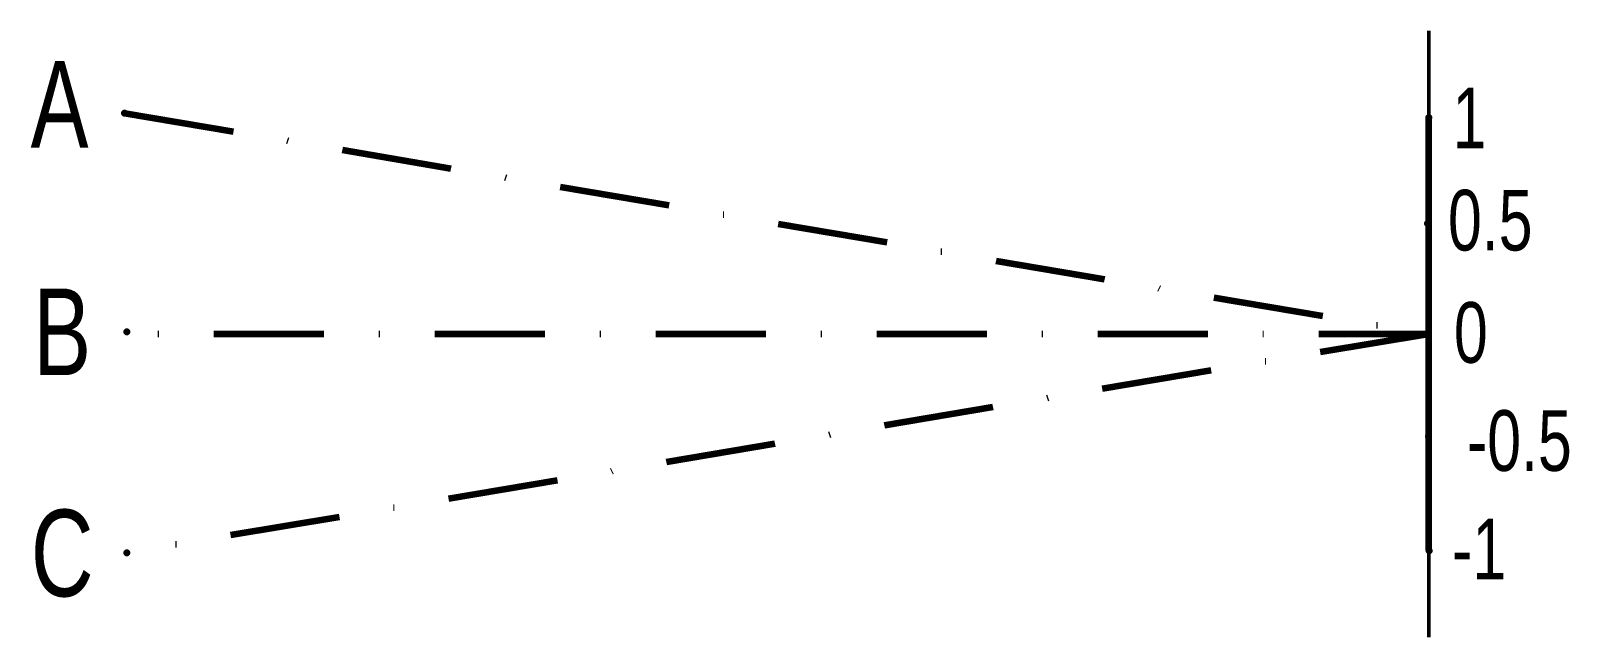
# Model space of a CAD drawing. Header units: millimetres. Extents: x -31 to 147, y 0 to 70.
import ezdxf

# ---------------------------------------------------------------- set-up
doc = ezdxf.new("R2010")
doc.units = ezdxf.units.MM
doc.linetypes.add('DASHDOT', pattern=[25.4, 12.7, -6.35, 0, -6.35])
doc.layers.get('0').update_dxf_attribs({"linetype": 'CONTINUOUS', "lineweight": 0})
doc.styles.get("Standard").update_dxf_attribs({"font": 'txt', "width": 0.75})

msp = doc.modelspace()

# ---------------------------------------------------------------- linework, layer by layer
at = {"color": 7, "lineweight": 50}
msp.add_line((130.5, -0.25), (130.5, 69.75), dxfattribs=at)
at = {"color": 7, "linetype": 'DASHDOT', "lineweight": 100}
for p, q in [((-20, 60.25), (130.5, 34.75)), ((130.5, 34.75), (-19.75, 9.5)), ((130.5, 34.75), (-19.5, 34.75))]:
    msp.add_line(p, q, dxfattribs=at)
at = {"color": 7, "lineweight": 100}
msp.add_line((130.5, 9.75), (130.5, 59.75), dxfattribs=at)
at = {"color": 7, "lineweight": 200}
for p in [(-20, 60.25), (-19.75, 35), (-19.75, 9.5)]:
    msp.add_point(p, dxfattribs=at)
at = {"color": 7, "linetype": 'DASHDOT', "lineweight": 200}
for p in [(130.49856, 59.71968), (130.3552, 47.5136), (130.3552, 34.7136), (130.4576, 22.9376), (130.56, 9.728)]:
    msp.add_point(p, dxfattribs=at)

# ---------------------------------------------------------------- texts
at = {"color": 7, "linetype": 'DASHDOT', "lineweight": 100, "width": 100, "attachment_point": 5}
for s, insert, char_height in [('A', (-27.5, 61.25), 10), ('1', (135.2, 59.68), 7), ('0.5', (137.6, 47.84), 7), ('B', (-27.2, 35), 10), ('0', (135.36, 34.88), 7), ('-0.5', (140.96, 22.4), 7), ('C', (-27.2, 9.4), 10), ('-1', (136.32, 9.92), 7)]:
    msp.add_mtext(s, dxfattribs=dict(at, insert=insert, char_height=char_height))

doc.saveas('drawing.dxf')
